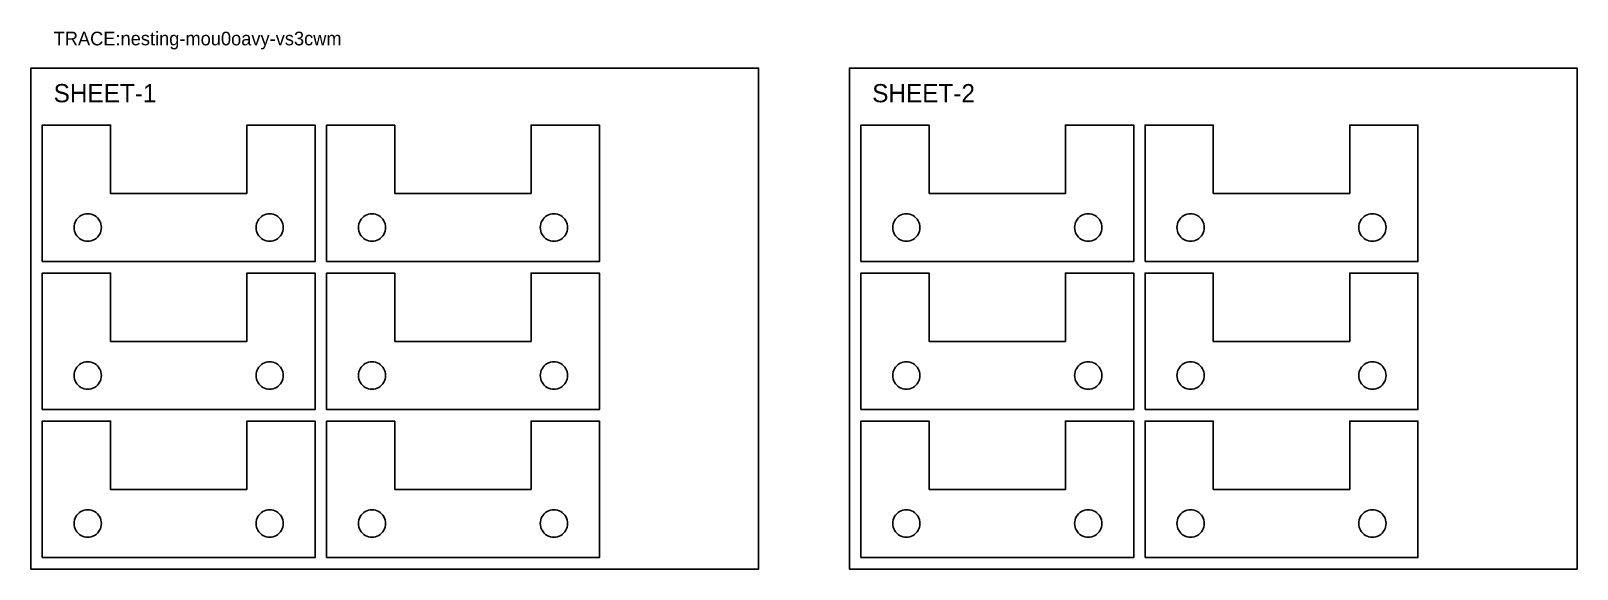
# Model space of a CAD drawing. Header units: millimetres. Extents: x 0 to 680, y 0 to 236.
import ezdxf

# ---------------------------------------------------------------- set-up
doc = ezdxf.new("R2010")
doc.units = ezdxf.units.MM
doc.layers.add('NESTED_PARTS', color=7, linetype='CONTINUOUS')
doc.layers.add('SHEET', color=2, linetype='CONTINUOUS')

msp = doc.modelspace()

# ---------------------------------------------------------------- linework, layer by layer
at = {"layer": 'NESTED_PARTS'}
for points in [[(5, 135), (125, 135), (125, 195), (95, 195), (95, 165), (35, 165), (35, 195), (5, 195)], [(130, 135), (250, 135), (250, 195), (220, 195), (220, 165), (160, 165), (160, 195), (130, 195)], [(365, 135), (485, 135), (485, 195), (455, 195), (455, 165), (395, 165), (395, 195), (365, 195)], [(490, 135), (610, 135), (610, 195), (580, 195), (580, 165), (520, 165), (520, 195), (490, 195)], [(31, 150), (30.95, 150.78), (30.8, 151.55), (30.54, 152.3), (30.2, 153), (29.76, 153.65), (29.24, 154.24), (28.65, 154.76), (28, 155.2), (27.3, 155.54), (26.55, 155.8), (25.78, 155.95), (25, 156), (24.22, 155.95), (23.45, 155.8), (22.7, 155.54), (22, 155.2), (21.35, 154.76), (20.76, 154.24), (20.24, 153.65), (19.8, 153), (19.46, 152.3), (19.2, 151.55), (19.05, 150.78), (19, 150), (19.05, 149.22), (19.2, 148.45), (19.46, 147.7), (19.8, 147), (20.24, 146.35), (20.76, 145.76), (21.35, 145.24), (22, 144.8), (22.7, 144.46), (23.45, 144.2), (24.22, 144.05), (25, 144), (25.78, 144.05), (26.55, 144.2), (27.3, 144.46), (28, 144.8), (28.65, 145.24), (29.24, 145.76), (29.76, 146.35), (30.2, 147), (30.54, 147.7), (30.8, 148.45), (30.95, 149.22), (31, 150)], [(111, 150), (110.95, 150.78), (110.8, 151.55), (110.54, 152.3), (110.2, 153), (109.76, 153.65), (109.24, 154.24), (108.65, 154.76), (108, 155.2), (107.3, 155.54), (106.55, 155.8), (105.78, 155.95), (105, 156), (104.22, 155.95), (103.45, 155.8), (102.7, 155.54), (102, 155.2), (101.35, 154.76), (100.76, 154.24), (100.24, 153.65), (99.8, 153), (99.46, 152.3), (99.2, 151.55), (99.05, 150.78), (99, 150), (99.05, 149.22), (99.2, 148.45), (99.46, 147.7), (99.8, 147), (100.24, 146.35), (100.76, 145.76), (101.35, 145.24), (102, 144.8), (102.7, 144.46), (103.45, 144.2), (104.22, 144.05), (105, 144), (105.78, 144.05), (106.55, 144.2), (107.3, 144.46), (108, 144.8), (108.65, 145.24), (109.24, 145.76), (109.76, 146.35), (110.2, 147), (110.54, 147.7), (110.8, 148.45), (110.95, 149.22), (111, 150)], [(156, 150), (155.95, 150.78), (155.8, 151.55), (155.54, 152.3), (155.2, 153), (154.76, 153.65), (154.24, 154.24), (153.65, 154.76), (153, 155.2), (152.3, 155.54), (151.55, 155.8), (150.78, 155.95), (150, 156), (149.22, 155.95), (148.45, 155.8), (147.7, 155.54), (147, 155.2), (146.35, 154.76), (145.76, 154.24), (145.24, 153.65), (144.8, 153), (144.46, 152.3), (144.2, 151.55), (144.05, 150.78), (144, 150), (144.05, 149.22), (144.2, 148.45), (144.46, 147.7), (144.8, 147), (145.24, 146.35), (145.76, 145.76), (146.35, 145.24), (147, 144.8), (147.7, 144.46), (148.45, 144.2), (149.22, 144.05), (150, 144), (150.78, 144.05), (151.55, 144.2), (152.3, 144.46), (153, 144.8), (153.65, 145.24), (154.24, 145.76), (154.76, 146.35), (155.2, 147), (155.54, 147.7), (155.8, 148.45), (155.95, 149.22), (156, 150)], [(236, 150), (235.95, 150.78), (235.8, 151.55), (235.54, 152.3), (235.2, 153), (234.76, 153.65), (234.24, 154.24), (233.65, 154.76), (233, 155.2), (232.3, 155.54), (231.55, 155.8), (230.78, 155.95), (230, 156), (229.22, 155.95), (228.45, 155.8), (227.7, 155.54), (227, 155.2), (226.35, 154.76), (225.76, 154.24), (225.24, 153.65), (224.8, 153), (224.46, 152.3), (224.2, 151.55), (224.05, 150.78), (224, 150), (224.05, 149.22), (224.2, 148.45), (224.46, 147.7), (224.8, 147), (225.24, 146.35), (225.76, 145.76), (226.35, 145.24), (227, 144.8), (227.7, 144.46), (228.45, 144.2), (229.22, 144.05), (230, 144), (230.78, 144.05), (231.55, 144.2), (232.3, 144.46), (233, 144.8), (233.65, 145.24), (234.24, 145.76), (234.76, 146.35), (235.2, 147), (235.54, 147.7), (235.8, 148.45), (235.95, 149.22), (236, 150)], [(391, 150), (390.95, 150.78), (390.8, 151.55), (390.54, 152.3), (390.2, 153), (389.76, 153.65), (389.24, 154.24), (388.65, 154.76), (388, 155.2), (387.3, 155.54), (386.55, 155.8), (385.78, 155.95), (385, 156), (384.22, 155.95), (383.45, 155.8), (382.7, 155.54), (382, 155.2), (381.35, 154.76), (380.76, 154.24), (380.24, 153.65), (379.8, 153), (379.46, 152.3), (379.2, 151.55), (379.05, 150.78), (379, 150), (379.05, 149.22), (379.2, 148.45), (379.46, 147.7), (379.8, 147), (380.24, 146.35), (380.76, 145.76), (381.35, 145.24), (382, 144.8), (382.7, 144.46), (383.45, 144.2), (384.22, 144.05), (385, 144), (385.78, 144.05), (386.55, 144.2), (387.3, 144.46), (388, 144.8), (388.65, 145.24), (389.24, 145.76), (389.76, 146.35), (390.2, 147), (390.54, 147.7), (390.8, 148.45), (390.95, 149.22), (391, 150)], [(471, 150), (470.95, 150.78), (470.8, 151.55), (470.54, 152.3), (470.2, 153), (469.76, 153.65), (469.24, 154.24), (468.65, 154.76), (468, 155.2), (467.3, 155.54), (466.55, 155.8), (465.78, 155.95), (465, 156), (464.22, 155.95), (463.45, 155.8), (462.7, 155.54), (462, 155.2), (461.35, 154.76), (460.76, 154.24), (460.24, 153.65), (459.8, 153), (459.46, 152.3), (459.2, 151.55), (459.05, 150.78), (459, 150), (459.05, 149.22), (459.2, 148.45), (459.46, 147.7), (459.8, 147), (460.24, 146.35), (460.76, 145.76), (461.35, 145.24), (462, 144.8), (462.7, 144.46), (463.45, 144.2), (464.22, 144.05), (465, 144), (465.78, 144.05), (466.55, 144.2), (467.3, 144.46), (468, 144.8), (468.65, 145.24), (469.24, 145.76), (469.76, 146.35), (470.2, 147), (470.54, 147.7), (470.8, 148.45), (470.95, 149.22), (471, 150)], [(516, 150), (515.95, 150.78), (515.8, 151.55), (515.54, 152.3), (515.2, 153), (514.76, 153.65), (514.24, 154.24), (513.65, 154.76), (513, 155.2), (512.3, 155.54), (511.55, 155.8), (510.78, 155.95), (510, 156), (509.22, 155.95), (508.45, 155.8), (507.7, 155.54), (507, 155.2), (506.35, 154.76), (505.76, 154.24), (505.24, 153.65), (504.8, 153), (504.46, 152.3), (504.2, 151.55), (504.05, 150.78), (504, 150), (504.05, 149.22), (504.2, 148.45), (504.46, 147.7), (504.8, 147), (505.24, 146.35), (505.76, 145.76), (506.35, 145.24), (507, 144.8), (507.7, 144.46), (508.45, 144.2), (509.22, 144.05), (510, 144), (510.78, 144.05), (511.55, 144.2), (512.3, 144.46), (513, 144.8), (513.65, 145.24), (514.24, 145.76), (514.76, 146.35), (515.2, 147), (515.54, 147.7), (515.8, 148.45), (515.95, 149.22), (516, 150)], [(596, 150), (595.95, 150.78), (595.8, 151.55), (595.54, 152.3), (595.2, 153), (594.76, 153.65), (594.24, 154.24), (593.65, 154.76), (593, 155.2), (592.3, 155.54), (591.55, 155.8), (590.78, 155.95), (590, 156), (589.22, 155.95), (588.45, 155.8), (587.7, 155.54), (587, 155.2), (586.35, 154.76), (585.76, 154.24), (585.24, 153.65), (584.8, 153), (584.46, 152.3), (584.2, 151.55), (584.05, 150.78), (584, 150), (584.05, 149.22), (584.2, 148.45), (584.46, 147.7), (584.8, 147), (585.24, 146.35), (585.76, 145.76), (586.35, 145.24), (587, 144.8), (587.7, 144.46), (588.45, 144.2), (589.22, 144.05), (590, 144), (590.78, 144.05), (591.55, 144.2), (592.3, 144.46), (593, 144.8), (593.65, 145.24), (594.24, 145.76), (594.76, 146.35), (595.2, 147), (595.54, 147.7), (595.8, 148.45), (595.95, 149.22), (596, 150)], [(5, 70), (125, 70), (125, 130), (95, 130), (95, 100), (35, 100), (35, 130), (5, 130)], [(130, 70), (250, 70), (250, 130), (220, 130), (220, 100), (160, 100), (160, 130), (130, 130)], [(365, 70), (485, 70), (485, 130), (455, 130), (455, 100), (395, 100), (395, 130), (365, 130)], [(490, 70), (610, 70), (610, 130), (580, 130), (580, 100), (520, 100), (520, 130), (490, 130)], [(31, 85), (30.95, 85.78), (30.8, 86.55), (30.54, 87.3), (30.2, 88), (29.76, 88.65), (29.24, 89.24), (28.65, 89.76), (28, 90.2), (27.3, 90.54), (26.55, 90.8), (25.78, 90.95), (25, 91), (24.22, 90.95), (23.45, 90.8), (22.7, 90.54), (22, 90.2), (21.35, 89.76), (20.76, 89.24), (20.24, 88.65), (19.8, 88), (19.46, 87.3), (19.2, 86.55), (19.05, 85.78), (19, 85), (19.05, 84.22), (19.2, 83.45), (19.46, 82.7), (19.8, 82), (20.24, 81.35), (20.76, 80.76), (21.35, 80.24), (22, 79.8), (22.7, 79.46), (23.45, 79.2), (24.22, 79.05), (25, 79), (25.78, 79.05), (26.55, 79.2), (27.3, 79.46), (28, 79.8), (28.65, 80.24), (29.24, 80.76), (29.76, 81.35), (30.2, 82), (30.54, 82.7), (30.8, 83.45), (30.95, 84.22), (31, 85)], [(111, 85), (110.95, 85.78), (110.8, 86.55), (110.54, 87.3), (110.2, 88), (109.76, 88.65), (109.24, 89.24), (108.65, 89.76), (108, 90.2), (107.3, 90.54), (106.55, 90.8), (105.78, 90.95), (105, 91), (104.22, 90.95), (103.45, 90.8), (102.7, 90.54), (102, 90.2), (101.35, 89.76), (100.76, 89.24), (100.24, 88.65), (99.8, 88), (99.46, 87.3), (99.2, 86.55), (99.05, 85.78), (99, 85), (99.05, 84.22), (99.2, 83.45), (99.46, 82.7), (99.8, 82), (100.24, 81.35), (100.76, 80.76), (101.35, 80.24), (102, 79.8), (102.7, 79.46), (103.45, 79.2), (104.22, 79.05), (105, 79), (105.78, 79.05), (106.55, 79.2), (107.3, 79.46), (108, 79.8), (108.65, 80.24), (109.24, 80.76), (109.76, 81.35), (110.2, 82), (110.54, 82.7), (110.8, 83.45), (110.95, 84.22), (111, 85)], [(156, 85), (155.95, 85.78), (155.8, 86.55), (155.54, 87.3), (155.2, 88), (154.76, 88.65), (154.24, 89.24), (153.65, 89.76), (153, 90.2), (152.3, 90.54), (151.55, 90.8), (150.78, 90.95), (150, 91), (149.22, 90.95), (148.45, 90.8), (147.7, 90.54), (147, 90.2), (146.35, 89.76), (145.76, 89.24), (145.24, 88.65), (144.8, 88), (144.46, 87.3), (144.2, 86.55), (144.05, 85.78), (144, 85), (144.05, 84.22), (144.2, 83.45), (144.46, 82.7), (144.8, 82), (145.24, 81.35), (145.76, 80.76), (146.35, 80.24), (147, 79.8), (147.7, 79.46), (148.45, 79.2), (149.22, 79.05), (150, 79), (150.78, 79.05), (151.55, 79.2), (152.3, 79.46), (153, 79.8), (153.65, 80.24), (154.24, 80.76), (154.76, 81.35), (155.2, 82), (155.54, 82.7), (155.8, 83.45), (155.95, 84.22), (156, 85)], [(236, 85), (235.95, 85.78), (235.8, 86.55), (235.54, 87.3), (235.2, 88), (234.76, 88.65), (234.24, 89.24), (233.65, 89.76), (233, 90.2), (232.3, 90.54), (231.55, 90.8), (230.78, 90.95), (230, 91), (229.22, 90.95), (228.45, 90.8), (227.7, 90.54), (227, 90.2), (226.35, 89.76), (225.76, 89.24), (225.24, 88.65), (224.8, 88), (224.46, 87.3), (224.2, 86.55), (224.05, 85.78), (224, 85), (224.05, 84.22), (224.2, 83.45), (224.46, 82.7), (224.8, 82), (225.24, 81.35), (225.76, 80.76), (226.35, 80.24), (227, 79.8), (227.7, 79.46), (228.45, 79.2), (229.22, 79.05), (230, 79), (230.78, 79.05), (231.55, 79.2), (232.3, 79.46), (233, 79.8), (233.65, 80.24), (234.24, 80.76), (234.76, 81.35), (235.2, 82), (235.54, 82.7), (235.8, 83.45), (235.95, 84.22), (236, 85)], [(391, 85), (390.95, 85.78), (390.8, 86.55), (390.54, 87.3), (390.2, 88), (389.76, 88.65), (389.24, 89.24), (388.65, 89.76), (388, 90.2), (387.3, 90.54), (386.55, 90.8), (385.78, 90.95), (385, 91), (384.22, 90.95), (383.45, 90.8), (382.7, 90.54), (382, 90.2), (381.35, 89.76), (380.76, 89.24), (380.24, 88.65), (379.8, 88), (379.46, 87.3), (379.2, 86.55), (379.05, 85.78), (379, 85), (379.05, 84.22), (379.2, 83.45), (379.46, 82.7), (379.8, 82), (380.24, 81.35), (380.76, 80.76), (381.35, 80.24), (382, 79.8), (382.7, 79.46), (383.45, 79.2), (384.22, 79.05), (385, 79), (385.78, 79.05), (386.55, 79.2), (387.3, 79.46), (388, 79.8), (388.65, 80.24), (389.24, 80.76), (389.76, 81.35), (390.2, 82), (390.54, 82.7), (390.8, 83.45), (390.95, 84.22), (391, 85)], [(471, 85), (470.95, 85.78), (470.8, 86.55), (470.54, 87.3), (470.2, 88), (469.76, 88.65), (469.24, 89.24), (468.65, 89.76), (468, 90.2), (467.3, 90.54), (466.55, 90.8), (465.78, 90.95), (465, 91), (464.22, 90.95), (463.45, 90.8), (462.7, 90.54), (462, 90.2), (461.35, 89.76), (460.76, 89.24), (460.24, 88.65), (459.8, 88), (459.46, 87.3), (459.2, 86.55), (459.05, 85.78), (459, 85), (459.05, 84.22), (459.2, 83.45), (459.46, 82.7), (459.8, 82), (460.24, 81.35), (460.76, 80.76), (461.35, 80.24), (462, 79.8), (462.7, 79.46), (463.45, 79.2), (464.22, 79.05), (465, 79), (465.78, 79.05), (466.55, 79.2), (467.3, 79.46), (468, 79.8), (468.65, 80.24), (469.24, 80.76), (469.76, 81.35), (470.2, 82), (470.54, 82.7), (470.8, 83.45), (470.95, 84.22), (471, 85)], [(516, 85), (515.95, 85.78), (515.8, 86.55), (515.54, 87.3), (515.2, 88), (514.76, 88.65), (514.24, 89.24), (513.65, 89.76), (513, 90.2), (512.3, 90.54), (511.55, 90.8), (510.78, 90.95), (510, 91), (509.22, 90.95), (508.45, 90.8), (507.7, 90.54), (507, 90.2), (506.35, 89.76), (505.76, 89.24), (505.24, 88.65), (504.8, 88), (504.46, 87.3), (504.2, 86.55), (504.05, 85.78), (504, 85), (504.05, 84.22), (504.2, 83.45), (504.46, 82.7), (504.8, 82), (505.24, 81.35), (505.76, 80.76), (506.35, 80.24), (507, 79.8), (507.7, 79.46), (508.45, 79.2), (509.22, 79.05), (510, 79), (510.78, 79.05), (511.55, 79.2), (512.3, 79.46), (513, 79.8), (513.65, 80.24), (514.24, 80.76), (514.76, 81.35), (515.2, 82), (515.54, 82.7), (515.8, 83.45), (515.95, 84.22), (516, 85)], [(596, 85), (595.95, 85.78), (595.8, 86.55), (595.54, 87.3), (595.2, 88), (594.76, 88.65), (594.24, 89.24), (593.65, 89.76), (593, 90.2), (592.3, 90.54), (591.55, 90.8), (590.78, 90.95), (590, 91), (589.22, 90.95), (588.45, 90.8), (587.7, 90.54), (587, 90.2), (586.35, 89.76), (585.76, 89.24), (585.24, 88.65), (584.8, 88), (584.46, 87.3), (584.2, 86.55), (584.05, 85.78), (584, 85), (584.05, 84.22), (584.2, 83.45), (584.46, 82.7), (584.8, 82), (585.24, 81.35), (585.76, 80.76), (586.35, 80.24), (587, 79.8), (587.7, 79.46), (588.45, 79.2), (589.22, 79.05), (590, 79), (590.78, 79.05), (591.55, 79.2), (592.3, 79.46), (593, 79.8), (593.65, 80.24), (594.24, 80.76), (594.76, 81.35), (595.2, 82), (595.54, 82.7), (595.8, 83.45), (595.95, 84.22), (596, 85)], [(5, 5), (125, 5), (125, 65), (95, 65), (95, 35), (35, 35), (35, 65), (5, 65)], [(130, 5), (250, 5), (250, 65), (220, 65), (220, 35), (160, 35), (160, 65), (130, 65)], [(365, 5), (485, 5), (485, 65), (455, 65), (455, 35), (395, 35), (395, 65), (365, 65)], [(490, 5), (610, 5), (610, 65), (580, 65), (580, 35), (520, 35), (520, 65), (490, 65)], [(31, 20), (30.95, 20.78), (30.8, 21.55), (30.54, 22.3), (30.2, 23), (29.76, 23.65), (29.24, 24.24), (28.65, 24.76), (28, 25.2), (27.3, 25.54), (26.55, 25.8), (25.78, 25.95), (25, 26), (24.22, 25.95), (23.45, 25.8), (22.7, 25.54), (22, 25.2), (21.35, 24.76), (20.76, 24.24), (20.24, 23.65), (19.8, 23), (19.46, 22.3), (19.2, 21.55), (19.05, 20.78), (19, 20), (19.05, 19.22), (19.2, 18.45), (19.46, 17.7), (19.8, 17), (20.24, 16.35), (20.76, 15.76), (21.35, 15.24), (22, 14.8), (22.7, 14.46), (23.45, 14.2), (24.22, 14.05), (25, 14), (25.78, 14.05), (26.55, 14.2), (27.3, 14.46), (28, 14.8), (28.65, 15.24), (29.24, 15.76), (29.76, 16.35), (30.2, 17), (30.54, 17.7), (30.8, 18.45), (30.95, 19.22), (31, 20)], [(111, 20), (110.95, 20.78), (110.8, 21.55), (110.54, 22.3), (110.2, 23), (109.76, 23.65), (109.24, 24.24), (108.65, 24.76), (108, 25.2), (107.3, 25.54), (106.55, 25.8), (105.78, 25.95), (105, 26), (104.22, 25.95), (103.45, 25.8), (102.7, 25.54), (102, 25.2), (101.35, 24.76), (100.76, 24.24), (100.24, 23.65), (99.8, 23), (99.46, 22.3), (99.2, 21.55), (99.05, 20.78), (99, 20), (99.05, 19.22), (99.2, 18.45), (99.46, 17.7), (99.8, 17), (100.24, 16.35), (100.76, 15.76), (101.35, 15.24), (102, 14.8), (102.7, 14.46), (103.45, 14.2), (104.22, 14.05), (105, 14), (105.78, 14.05), (106.55, 14.2), (107.3, 14.46), (108, 14.8), (108.65, 15.24), (109.24, 15.76), (109.76, 16.35), (110.2, 17), (110.54, 17.7), (110.8, 18.45), (110.95, 19.22), (111, 20)], [(156, 20), (155.95, 20.78), (155.8, 21.55), (155.54, 22.3), (155.2, 23), (154.76, 23.65), (154.24, 24.24), (153.65, 24.76), (153, 25.2), (152.3, 25.54), (151.55, 25.8), (150.78, 25.95), (150, 26), (149.22, 25.95), (148.45, 25.8), (147.7, 25.54), (147, 25.2), (146.35, 24.76), (145.76, 24.24), (145.24, 23.65), (144.8, 23), (144.46, 22.3), (144.2, 21.55), (144.05, 20.78), (144, 20), (144.05, 19.22), (144.2, 18.45), (144.46, 17.7), (144.8, 17), (145.24, 16.35), (145.76, 15.76), (146.35, 15.24), (147, 14.8), (147.7, 14.46), (148.45, 14.2), (149.22, 14.05), (150, 14), (150.78, 14.05), (151.55, 14.2), (152.3, 14.46), (153, 14.8), (153.65, 15.24), (154.24, 15.76), (154.76, 16.35), (155.2, 17), (155.54, 17.7), (155.8, 18.45), (155.95, 19.22), (156, 20)], [(236, 20), (235.95, 20.78), (235.8, 21.55), (235.54, 22.3), (235.2, 23), (234.76, 23.65), (234.24, 24.24), (233.65, 24.76), (233, 25.2), (232.3, 25.54), (231.55, 25.8), (230.78, 25.95), (230, 26), (229.22, 25.95), (228.45, 25.8), (227.7, 25.54), (227, 25.2), (226.35, 24.76), (225.76, 24.24), (225.24, 23.65), (224.8, 23), (224.46, 22.3), (224.2, 21.55), (224.05, 20.78), (224, 20), (224.05, 19.22), (224.2, 18.45), (224.46, 17.7), (224.8, 17), (225.24, 16.35), (225.76, 15.76), (226.35, 15.24), (227, 14.8), (227.7, 14.46), (228.45, 14.2), (229.22, 14.05), (230, 14), (230.78, 14.05), (231.55, 14.2), (232.3, 14.46), (233, 14.8), (233.65, 15.24), (234.24, 15.76), (234.76, 16.35), (235.2, 17), (235.54, 17.7), (235.8, 18.45), (235.95, 19.22), (236, 20)], [(391, 20), (390.95, 20.78), (390.8, 21.55), (390.54, 22.3), (390.2, 23), (389.76, 23.65), (389.24, 24.24), (388.65, 24.76), (388, 25.2), (387.3, 25.54), (386.55, 25.8), (385.78, 25.95), (385, 26), (384.22, 25.95), (383.45, 25.8), (382.7, 25.54), (382, 25.2), (381.35, 24.76), (380.76, 24.24), (380.24, 23.65), (379.8, 23), (379.46, 22.3), (379.2, 21.55), (379.05, 20.78), (379, 20), (379.05, 19.22), (379.2, 18.45), (379.46, 17.7), (379.8, 17), (380.24, 16.35), (380.76, 15.76), (381.35, 15.24), (382, 14.8), (382.7, 14.46), (383.45, 14.2), (384.22, 14.05), (385, 14), (385.78, 14.05), (386.55, 14.2), (387.3, 14.46), (388, 14.8), (388.65, 15.24), (389.24, 15.76), (389.76, 16.35), (390.2, 17), (390.54, 17.7), (390.8, 18.45), (390.95, 19.22), (391, 20)], [(471, 20), (470.95, 20.78), (470.8, 21.55), (470.54, 22.3), (470.2, 23), (469.76, 23.65), (469.24, 24.24), (468.65, 24.76), (468, 25.2), (467.3, 25.54), (466.55, 25.8), (465.78, 25.95), (465, 26), (464.22, 25.95), (463.45, 25.8), (462.7, 25.54), (462, 25.2), (461.35, 24.76), (460.76, 24.24), (460.24, 23.65), (459.8, 23), (459.46, 22.3), (459.2, 21.55), (459.05, 20.78), (459, 20), (459.05, 19.22), (459.2, 18.45), (459.46, 17.7), (459.8, 17), (460.24, 16.35), (460.76, 15.76), (461.35, 15.24), (462, 14.8), (462.7, 14.46), (463.45, 14.2), (464.22, 14.05), (465, 14), (465.78, 14.05), (466.55, 14.2), (467.3, 14.46), (468, 14.8), (468.65, 15.24), (469.24, 15.76), (469.76, 16.35), (470.2, 17), (470.54, 17.7), (470.8, 18.45), (470.95, 19.22), (471, 20)], [(516, 20), (515.95, 20.78), (515.8, 21.55), (515.54, 22.3), (515.2, 23), (514.76, 23.65), (514.24, 24.24), (513.65, 24.76), (513, 25.2), (512.3, 25.54), (511.55, 25.8), (510.78, 25.95), (510, 26), (509.22, 25.95), (508.45, 25.8), (507.7, 25.54), (507, 25.2), (506.35, 24.76), (505.76, 24.24), (505.24, 23.65), (504.8, 23), (504.46, 22.3), (504.2, 21.55), (504.05, 20.78), (504, 20), (504.05, 19.22), (504.2, 18.45), (504.46, 17.7), (504.8, 17), (505.24, 16.35), (505.76, 15.76), (506.35, 15.24), (507, 14.8), (507.7, 14.46), (508.45, 14.2), (509.22, 14.05), (510, 14), (510.78, 14.05), (511.55, 14.2), (512.3, 14.46), (513, 14.8), (513.65, 15.24), (514.24, 15.76), (514.76, 16.35), (515.2, 17), (515.54, 17.7), (515.8, 18.45), (515.95, 19.22), (516, 20)], [(596, 20), (595.95, 20.78), (595.8, 21.55), (595.54, 22.3), (595.2, 23), (594.76, 23.65), (594.24, 24.24), (593.65, 24.76), (593, 25.2), (592.3, 25.54), (591.55, 25.8), (590.78, 25.95), (590, 26), (589.22, 25.95), (588.45, 25.8), (587.7, 25.54), (587, 25.2), (586.35, 24.76), (585.76, 24.24), (585.24, 23.65), (584.8, 23), (584.46, 22.3), (584.2, 21.55), (584.05, 20.78), (584, 20), (584.05, 19.22), (584.2, 18.45), (584.46, 17.7), (584.8, 17), (585.24, 16.35), (585.76, 15.76), (586.35, 15.24), (587, 14.8), (587.7, 14.46), (588.45, 14.2), (589.22, 14.05), (590, 14), (590.78, 14.05), (591.55, 14.2), (592.3, 14.46), (593, 14.8), (593.65, 15.24), (594.24, 15.76), (594.76, 16.35), (595.2, 17), (595.54, 17.7), (595.8, 18.45), (595.95, 19.22), (596, 20)]]:
    msp.add_lwpolyline(points, close=True, dxfattribs=at)
at = {"layer": 'SHEET'}
for points in [[(0, 0), (0, 220), (320, 220), (320, 0)], [(360, 0), (360, 220), (680, 220), (680, 0)]]:
    msp.add_lwpolyline(points, close=True, dxfattribs=at)

# ---------------------------------------------------------------- texts
for s, height, p in [('TRACE:nesting-mou0oavy-vs3cwm', 6, (10, 230)), ('SHEET-1', 8, (10, 205)), ('SHEET-2', 8, (370, 205))]:
    msp.add_text(s, height=height, dxfattribs=at).set_placement(p)

doc.saveas('drawing.dxf')
